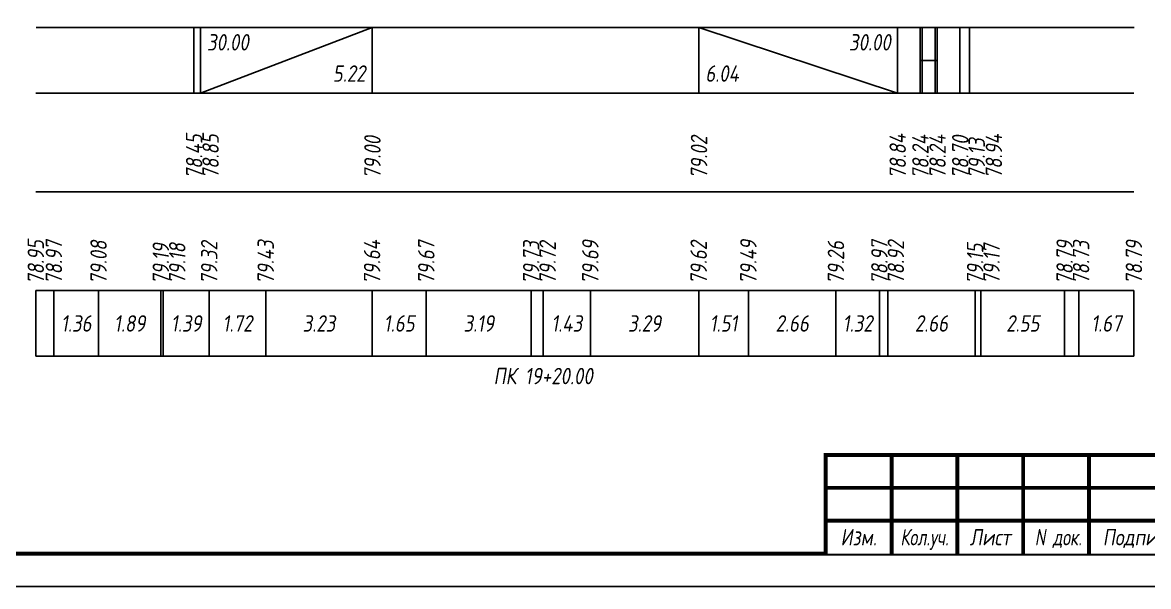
# Model space of a CAD drawing. Extents: x -717 to 1451, y -133302 to 233.
# Drawn here: x 77.9 to 249, y -29843.4 to -29757.7 of the extents above; entities that cross this region are included whole.
import ezdxf
from ezdxf.enums import TextEntityAlignment as Align

# ---------------------------------------------------------------- set-up
doc = ezdxf.new("R2010")
doc.units = 0
for name, color, linetype in [('Зарамочное оформление', 7, 'Continuous'), ('Код_510', 7, 'Continuous'), ('Код_516', 1, 'Continuous'), ('Подписи поперечников', 7, 'Continuous'), ('Таблица', 7, 'Continuous')]:
    doc.layers.add(name, color=color, linetype=linetype)
doc.styles.add('М', font='romand.shx', dxfattribs={"width": 0.8, "oblique": 10, "height": 2.5})

# ---------------------------------------------------------------- blocks, each defined once
blk = doc.blocks.new('Штамп')
at = {"linetype": 'Continuous'}
blk.add_wipeout([(199.95, -411.25), (384.95, -411.25), (384.95, -426.25), (199.95, -426.25)], dxfattribs=at).dxf.layer = 'Зарамочное оформление'
at = {"layer": 'Зарамочное оформление', "linetype": 'Continuous', "lineweight": -3, "const_width": 0.6, "flags": 128}
for points in [[(199.95, -426.25), (199.95, -411.25), (384.95, -411.25)], [(209.95, -411.25), (209.95, -426.25)], [(219.95, -411.25), (219.95, -426.25)], [(229.95, -411.25), (229.95, -426.25)], [(239.95, -411.25), (239.95, -426.25)], [(199.95, -416.25), (264.95, -416.25)], [(199.95, -421.25), (264.95, -421.25)]]:
    blk.add_lwpolyline(points, dxfattribs=at)
at = {"layer": 'Зарамочное оформление', "linetype": 'Continuous', "style": 'М', "oblique": 10}
for s, width, p in [('Изм.', 0.8, (204.95, -423.75)), ('Кол.уч.', 0.7, (214.95, -423.75)), ('Лист', 0.8, (224.95, -423.75)), ('N док.', 0.7, (235.28, -423.75)), ('Подпись', 0.8, (247.45, -423.75))]:
    blk.add_text(s, height=2.5, dxfattribs=dict(at, width=width)).set_placement(p, align=Align.MIDDLE_CENTER)
blk = doc.blocks.new('шифр')
blk.add_blockref('Штамп', (0, -29472))

msp = doc.modelspace()

# ---------------------------------------------------------------- linework, layer by layer
at = {"flags": 128}
msp.add_lwpolyline([(-30.054, -29843.421), (389.946, -29843.421), (389.946, -29546.421), (-30.054, -29546.421)], close=True, dxfattribs=at)
at = {"const_width": 0.6, "flags": 128}
msp.add_lwpolyline([(-10.054, -29838.421), (384.946, -29838.421), (384.946, -29551.421), (-10.054, -29551.421)], close=True, dxfattribs=at)
at = {"layer": 'Код_510'}
for p, q in [((79.946, -29808.421), (79.946, -29798.421)), ((82.696, -29808.421), (82.696, -29798.421)), ((89.488, -29808.421), (89.488, -29798.421)), ((98.938, -29808.421), (98.938, -29798.421)), ((99.32, -29808.421), (99.32, -29798.421)), ((106.29, -29808.421), (106.29, -29798.421)), ((114.876, -29808.421), (114.876, -29798.421)), ((131.032, -29808.421), (131.032, -29798.421)), ((139.272, -29808.421), (139.272, -29798.421)), ((155.207, -29808.421), (155.207, -29798.421)), ((157.025, -29808.421), (157.025, -29798.421)), ((164.193, -29808.421), (164.193, -29798.421)), ((180.653, -29808.421), (180.653, -29798.421)), ((188.203, -29808.421), (188.203, -29798.421)), ((201.507, -29808.421), (201.507, -29798.421)), ((208.107, -29808.421), (208.107, -29798.421)), ((209.365, -29808.421), (209.365, -29798.421)), ((222.65, -29808.421), (222.65, -29798.421)), ((223.523, -29808.421), (223.523, -29798.421)), ((236.253, -29808.421), (236.253, -29798.421)), ((238.425, -29808.421), (238.425, -29798.421)), ((246.778, -29808.421), (246.778, -29798.421))]:
    msp.add_line(p, q, dxfattribs=at)
at = {"layer": 'Код_516'}
for p, q in [((103.946, -29768.421), (103.946, -29758.421)), ((104.946, -29768.421), (104.946, -29758.421)), ((104.946, -29768.421), (104.946, -29758.421)), ((104.946, -29768.421), (131.032, -29758.421)), ((131.032, -29768.421), (131.032, -29758.421)), ((180.653, -29768.421), (180.653, -29758.421)), ((180.653, -29758.421), (210.839, -29768.421)), ((210.839, -29768.421), (210.839, -29758.421)), ((210.839, -29768.421), (210.839, -29758.421)), ((214.286, -29768.421), (214.286, -29758.421)), ((214.589, -29768.421), (214.589, -29758.421)), ((216.589, -29768.421), (216.589, -29758.421)), ((216.892, -29768.421), (216.892, -29758.421)), ((220.339, -29768.421), (220.339, -29758.421)), ((220.339, -29768.421), (220.339, -29758.421)), ((221.778, -29768.421), (221.778, -29758.421)), ((214.286, -29763.421), (214.589, -29763.421)), ((214.589, -29763.421), (216.589, -29763.421)), ((216.589, -29763.421), (216.892, -29763.421))]:
    msp.add_line(p, q, dxfattribs=at)
at = {"layer": 'Таблица'}
for p, q in [((80, -29758.421), (246.833, -29758.421)), ((79.946, -29768.421), (246.778, -29768.421)), ((79.946, -29783.421), (246.778, -29783.421)), ((79.946, -29798.421), (246.778, -29798.421)), ((79.946, -29808.421), (246.778, -29808.421))]:
    msp.add_line(p, q, dxfattribs=at)

# ---------------------------------------------------------------- texts
at = {"layer": 'Код_510', "style": 'М', "oblique": 10, "width": 0.8}
for s, p in [('78.95', (79.946, -29797.421)), ('78.97', (82.696, -29797.421)), ('79.08', (89.488, -29797.421)), ('79.19', (98.938, -29797.421)), ('79.18', (101.438, -29797.421)), ('79.32', (106.29, -29797.421)), ('79.43', (114.876, -29797.421)), ('79.64', (131.032, -29797.421)), ('79.67', (139.272, -29797.421)), ('79.73', (155.207, -29797.421)), ('79.72', (157.707, -29797.421)), ('79.69', (164.193, -29797.421)), ('79.62', (180.653, -29797.421)), ('79.49', (188.203, -29797.421)), ('79.26', (201.507, -29797.421)), ('78.97', (208.107, -29797.421)), ('78.92', (210.607, -29797.421)), ('79.15', (222.65, -29797.421)), ('79.17', (225.15, -29797.421)), ('78.79', (236.253, -29797.421)), ('78.73', (238.753, -29797.421)), ('78.79', (246.778, -29797.421))]:
    msp.add_text(s, height=2.5, rotation=90, dxfattribs=at).set_placement(p, align=Align.MIDDLE_LEFT)
for s, p in [('1.36', (86.092, -29803.421)), ('1.89', (94.213, -29803.421)), ('1.39', (102.805, -29803.421)), ('1.72', (110.583, -29803.421)), ('3.23', (122.954, -29803.421)), ('1.65', (135.152, -29803.421)), ('3.19', (147.239, -29803.421)), ('1.43', (160.609, -29803.421)), ('3.29', (172.423, -29803.421)), ('1.51', (184.428, -29803.421)), ('2.66', (194.855, -29803.421)), ('1.32', (204.807, -29803.421)), ('2.66', (216.008, -29803.421)), ('2.55', (229.888, -29803.421)), ('1.67', (242.602, -29803.421))]:
    msp.add_text(s, height=2.5, dxfattribs=at).set_placement(p, align=Align.MIDDLE_CENTER)
at = {"layer": 'Код_516', "style": 'М', "oblique": 10, "width": 0.8}
msp.add_text('30.00', height=2.5, dxfattribs=at).set_placement((105.946, -29759.421), align=Align.TOP_LEFT)
msp.add_text('30.00', height=2.5, dxfattribs=at).set_placement((209.839, -29759.421), align=Align.TOP_RIGHT)
msp.add_text('5.22', height=2.5, dxfattribs=at).set_placement((130.032, -29767.421), align=Align.BOTTOM_RIGHT)
msp.add_text('6.04', height=2.5, dxfattribs=at).set_placement((181.653, -29767.421), align=Align.BOTTOM_LEFT)
for s, p in [('78.45', (104, -29781.371)), ('78.85', (106.5, -29781.371)), ('78.84', (210.893, -29781.371)), ('78.94', (225.497, -29781.371)), ('79.00', (131.087, -29781.371)), ('79.02', (180.707, -29781.371)), ('78.24', (214.341, -29781.371)), ('78.24', (216.946, -29781.371)), ('78.70', (220.393, -29781.371)), ('79.13', (222.887, -29781.371))]:
    msp.add_text(s, height=2.5, rotation=90, dxfattribs=at).set_placement(p, align=Align.MIDDLE_LEFT)
at = {"layer": 'Подписи поперечников', "style": 'М', "oblique": 10, "width": 0.8}
msp.add_text('ПК 19+20.00', height=2.5, dxfattribs=at).set_placement((157.025, -29813.421), align=Align.BOTTOM_CENTER)

# ---------------------------------------------------------------- next in the draw order: block references
msp.add_blockref('шифр', (0, 59.829))

doc.saveas('drawing.dxf')
